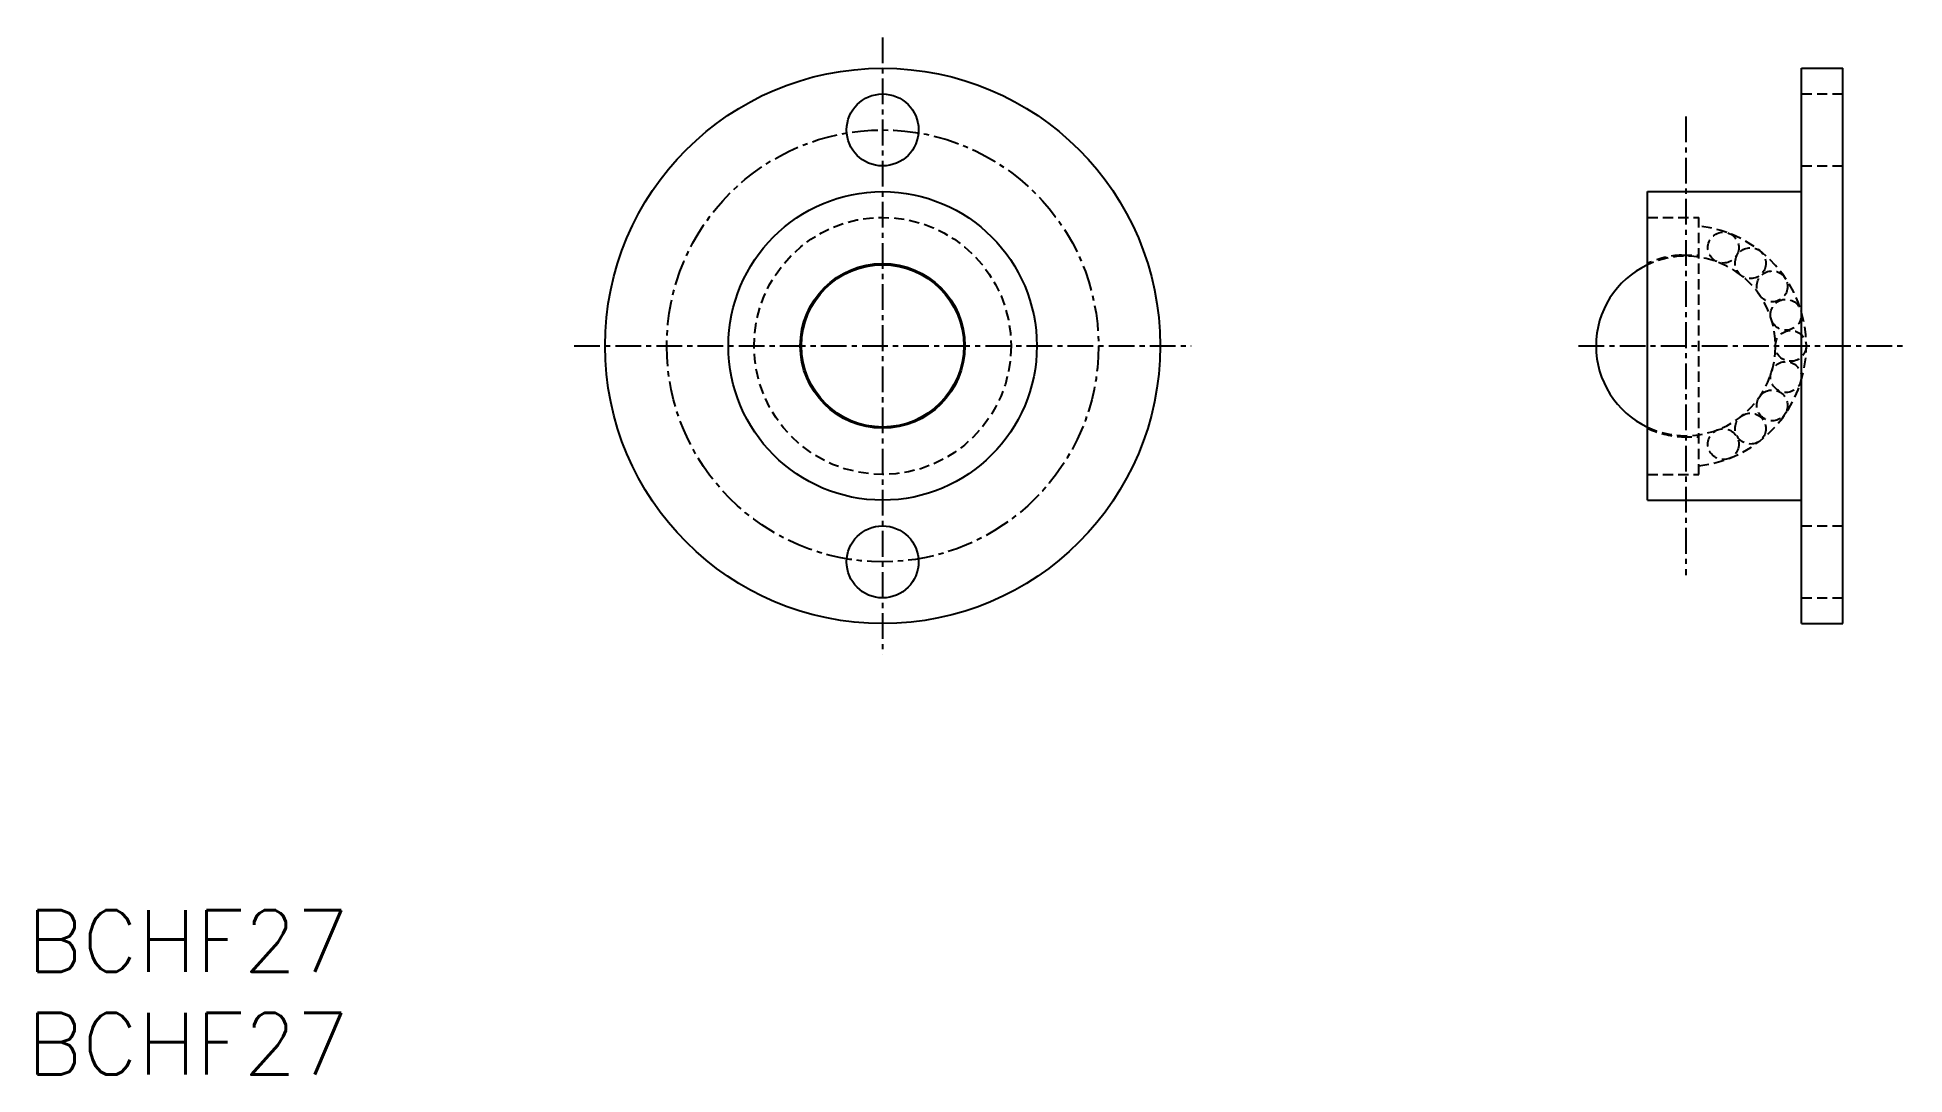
# Model space of a CAD drawing. Extents: x 47.7 to 138.5, y 34.8 to 85.3.
import ezdxf
from ezdxf.enums import TextEntityAlignment as Align

# ---------------------------------------------------------------- set-up
doc = ezdxf.new("R2010")
doc.units = 0
doc.linetypes.add('CENTER', pattern=[2, 1.25, -0.25, 0.25, -0.25])
doc.linetypes.add('DASHED', pattern=[0.75, 0.5, -0.25])
doc.layers.get('0').update_dxf_attribs({"linetype": 'CONTINUOUS'})
doc.layers.add('CENTER', color=1, linetype='CENTER')
doc.styles.get("Standard").update_dxf_attribs({"font": 'txt.shx', "bigfont": 'extfont.shx'})

msp = doc.modelspace()

# ---------------------------------------------------------------- linework, layer by layer
at = {"color": 7, "linetype": 'CONTINUOUS'}
for p, q in [((133.492, 56.75), (133.492, 83.75)), ((133.492, 83.75), (135.492, 83.75)), ((135.492, 56.75), (135.492, 83.75)), ((125.992, 62.75), (125.992, 77.75)), ((125.992, 77.75), (133.492, 77.75)), ((125.992, 62.75), (133.492, 62.75)), ((133.492, 56.75), (135.492, 56.75))]:
    msp.add_line(p, q, dxfattribs=at)
at = {"color": 3, "linetype": 'DASHED'}
for p, q in [((133.492, 82.5), (135.492, 82.5)), ((133.492, 79), (135.492, 79)), ((125.992, 76.5), (128.492, 76.5)), ((128.492, 64), (128.492, 76.5)), ((127.652, 74.665), (128.492, 74.665)), ((127.652, 65.835), (128.492, 65.835)), ((125.992, 64), (128.492, 64)), ((133.492, 61.5), (135.492, 61.5)), ((133.492, 58), (135.492, 58))]:
    msp.add_line(p, q, dxfattribs=at)
at = {"color": 7, "linetype": 'CONTINUOUS'}
for centre, radius in [((88.791, 70.25), 13.5), ((88.791, 80.75), 1.75), ((88.791, 70.25), 7.5), ((88.791, 70.25), 4.005), ((88.791, 70.25), 3.946), ((88.791, 59.75), 1.75)]:
    msp.add_circle(centre, radius, dxfattribs=at)
at = {"color": 3, "linetype": 'DASHED'}
for centre, radius in [((88.791, 70.25), 6.25), ((129.685, 75.028), 0.75), ((131.007, 74.272), 0.75), ((132.061, 73.144), 0.75), ((132.729, 71.764), 0.75), ((132.966, 70.25), 0.75), ((132.729, 68.736), 0.75), ((132.061, 67.356), 0.75), ((131.007, 66.229), 0.75), ((129.685, 65.472), 0.75)]:
    msp.add_circle(centre, radius, dxfattribs=at)
for centre, radius, start, end in [((127.858, 70.25), 5.865, 276.20942, 83.79058), ((127.862, 70.25), 4.42, 92.72554, 115.029), ((127.858, 70.25), 4.365, 244.69698, 115.30302), ((127.862, 70.25), 4.42, 244.971, 267.27446)]:
    msp.add_arc(centre, radius, start, end, dxfattribs=at)
at = {"color": 7, "linetype": 'CONTINUOUS'}
msp.add_arc((127.858, 70.25), 4.365, 115.30302, 244.69698, dxfattribs=at)
at = {"layer": 'CENTER', "color": 1, "linetype": 'CENTER'}
for p, q in [((88.791, 85.251), (88.791, 55.249)), ((127.858, 81.398), (127.858, 59.103)), ((73.79, 70.25), (103.792, 70.25)), ((122.643, 70.25), (138.505, 70.25))]:
    msp.add_line(p, q, dxfattribs=at)
msp.add_circle((88.791, 70.25), 10.5, dxfattribs=at)

# ---------------------------------------------------------------- texts
at = {"color": 7, "linetype": 'CONTINUOUS'}
for p in [(47.16, 41.319), (47.16, 36.319)]:
    msp.add_text('BCHF27', height=3, dxfattribs=at).set_placement(p, align=Align.MIDDLE_LEFT)

doc.saveas('drawing.dxf')
